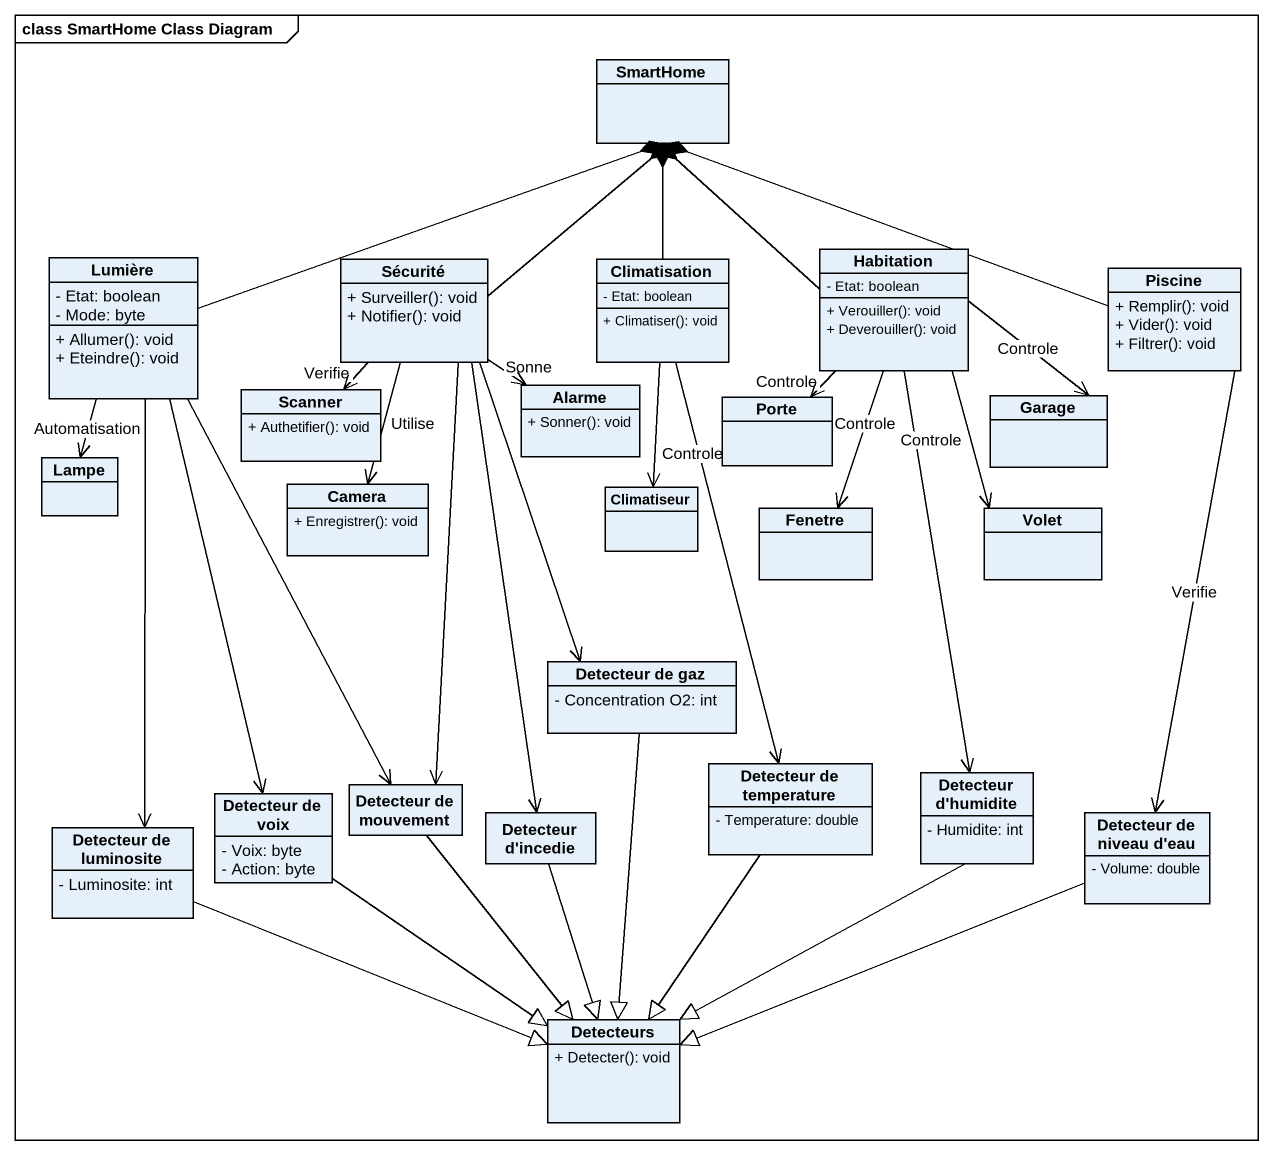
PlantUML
@startuml
mainframe class SmartHome Class Diagram
hide circle
hide empty members
skinparam classAttributeIconSize 0
class SmartHome
class Lumière {
  - Etat: boolean
  - Mode: byte
  + Allumer(): void
  + Eteindre(): void
}
class Sécurité {
  + Surveiller(): void
  + Notifier(): void
}
class Climatisation {
  - Etat: boolean
  + Climatiser(): void
}
class Habitation {
  - Etat: boolean
  + Verouiller(): void
  + Deverouiller(): void
}
class Piscine {
  + Remplir(): void
  + Vider(): void
  + Filtrer(): void
}
class Scanner {
  + Authetifier(): void
}
class Alarme {
  + Sonner(): void
}
class Lampe
class Porte
class Garage
class Camera {
  + Enregistrer(): void
}
class Climatiseur
class Fenetre
class Volet
class "Detecteur de gaz" as Detecteur_de_gaz {
  - Concentration O2: int
}
class "Detecteur de mouvement" as Detecteur_de_mouvement
class "Detecteur de temperature" as Detecteur_de_temperature {
  - Temperature: double
}
class "Detecteur d'humidite" as Detecteur_d_humidite {
  - Humidite: int
}
class "Detecteur de luminosite" as Detecteur_de_luminosite {
  - Luminosite: int
}
class "Detecteur de voix" as Detecteur_de_voix {
  - Voix: byte
  - Action: byte
}
class "Detecteur d'incedie" as Detecteur_d_incedie
class "Detecteur de niveau d'eau" as Detecteur_de_niveau_d_eau {
  - Volume: double
}
class Detecteurs {
  + Detecter(): void
}
Lumière -right-* SmartHome
Lumière --> Lampe : Automatisation
Lumière --> Detecteur_de_mouvement
Lumière --> Detecteur_de_luminosite
Lumière --> Detecteur_de_voix
Sécurité -up-* SmartHome
Sécurité --> Scanner : Verifie
Sécurité --> Detecteur_de_gaz
Sécurité --> Detecteur_de_mouvement
Sécurité --> Detecteur_d_incedie
Climatisation -up-* SmartHome
Climatisation --> Detecteur_de_temperature
Habitation -up-* SmartHome
Habitation --> Garage : Controle
Habitation --> Fenetre : Controle
Habitation --> Volet : Controle
Habitation --> Detecteur_d_humidite
Piscine -left-* SmartHome
Piscine --> Detecteur_de_niveau_d_eau : Verifie
Alarme <-up- Sécurité : Sonne
Porte <-up- Habitation : Controle
Camera <-up- Sécurité : Utilise
Climatiseur <-up- Climatisation : Controle
Detecteur_de_gaz --|> Detecteurs
Detecteur_de_mouvement --|> Detecteurs
Detecteur_de_temperature --|> Detecteurs
Detecteur_d_humidite --|> Detecteurs
Detecteur_de_luminosite -right-|> Detecteurs
Detecteur_de_voix --|> Detecteurs
Detecteur_d_incedie --|> Detecteurs
Detecteur_de_niveau_d_eau -left-|> Detecteurs
@enduml
